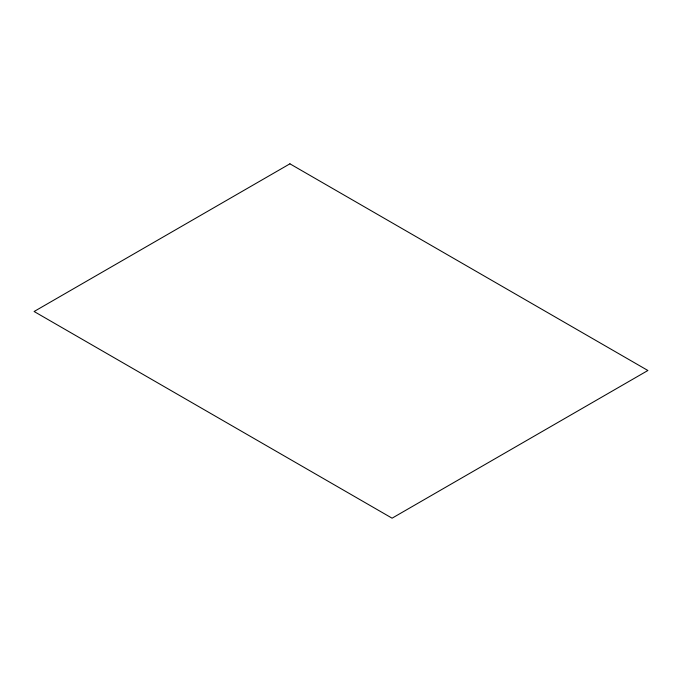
<?xml version="1.0" encoding="UTF-8"?>
<svg xmlns="http://www.w3.org/2000/svg" width="682" height="682" viewBox="0 0 682 682"><rect width="100%" height="100%" fill="white"/><g stroke="black" fill="none" stroke-linecap="round" stroke-linejoin="round"><path stroke-width="1.02" d="M289.918 163.816L34.1 311.503L392.082 518.184L647.9 370.497L289.918 163.816"/></g></svg>
